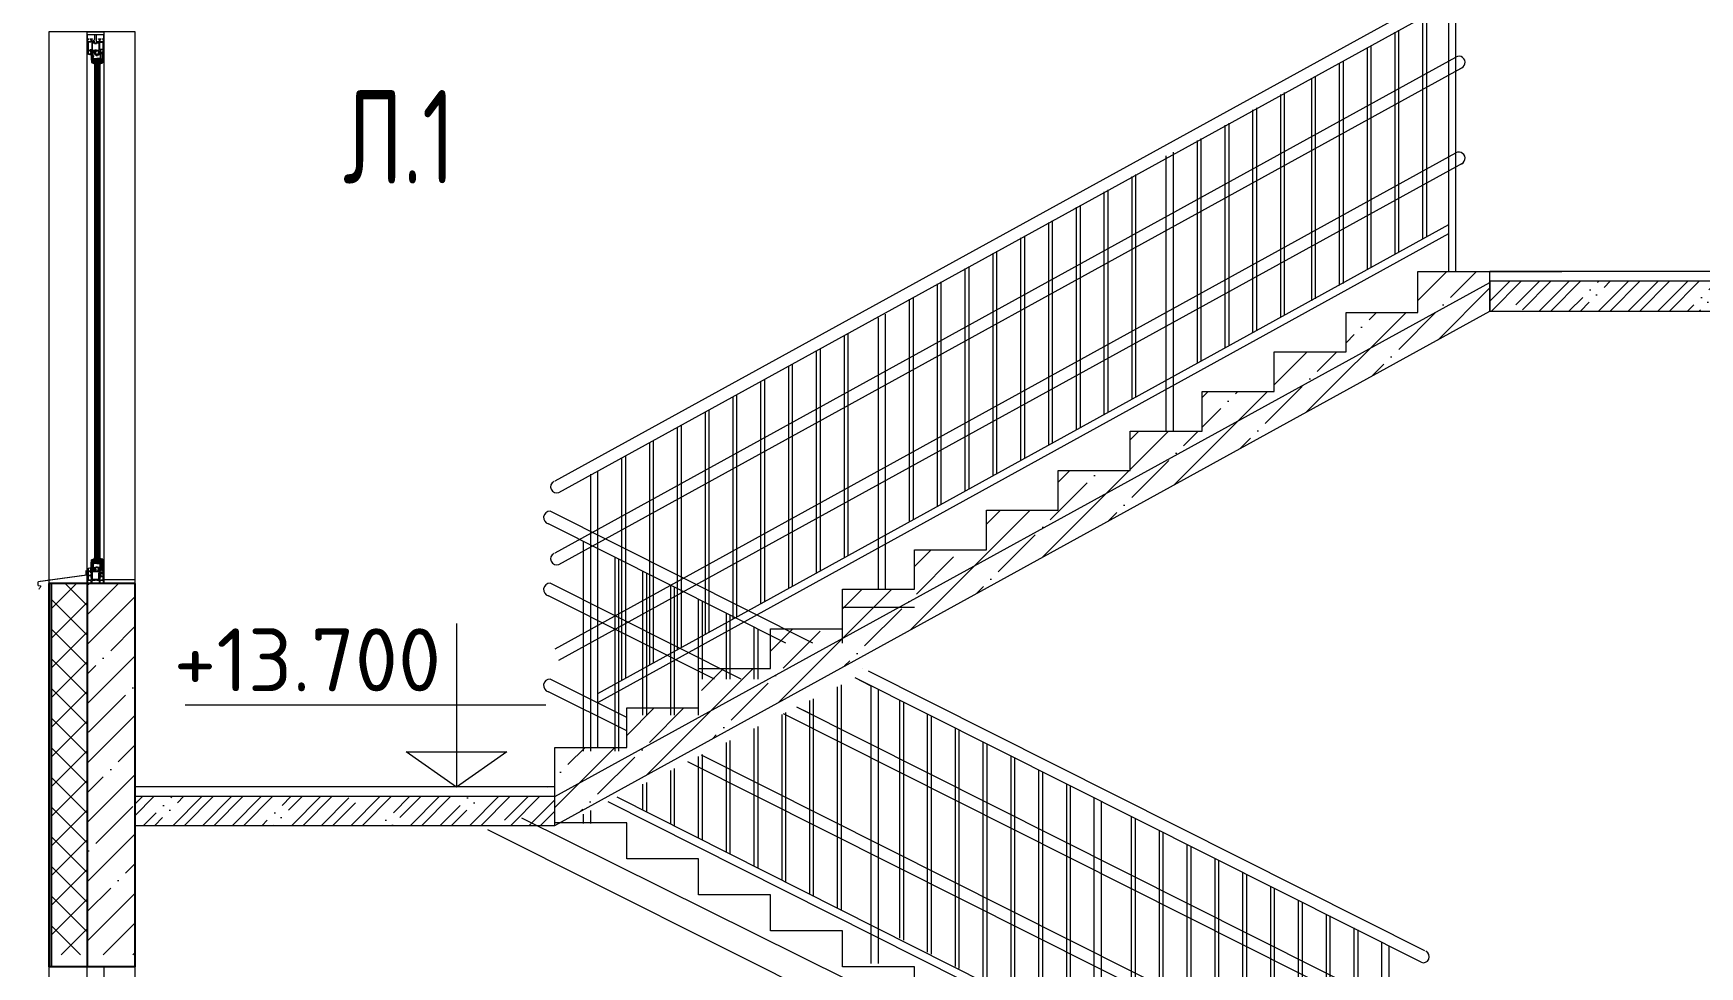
# Model space of a CAD drawing. Header units: millimetres. Extents: x -136099598 to 11807193, y 0 to 779331.
# Drawn here: x 676378 to 683327, y 301504 to 305398 of the extents above; entities that cross this region are included whole.
import ezdxf
from ezdxf import colors
from ezdxf.entities.mleader import LeaderData, LeaderLine
from ezdxf.math import Vec2, Vec3

# ---------------------------------------------------------------- set-up
doc = ezdxf.new("R2010")
doc.units = ezdxf.units.MM
doc.header["$MEASUREMENT"] = 0
doc.layers.get('0').update_dxf_attribs({"color": 250, "lineweight": 9})
doc.layers.add('PDF _0', color=7, linetype='Continuous')
for name, color, linetype, lineweight in [('АР_Окна', 4, 'Continuous', 0), ('АР_Отметки', 250, 'Continuous', 15), ('АР_Стены фасадные', 7, 'Continuous', 30), ('АР_Тонкие', 250, 'Continuous', 5), ('АР_Штриховка', 253, 'Continuous', 13), ('СТЕНЫ кирпич ЛИДЕР', 250, 'Continuous', 15), ('Штриховка', 7, 'Continuous', 5)]:
    doc.layers.add(name, color=color, linetype=linetype, lineweight=lineweight)
doc.styles.add('ISOCPEUR', font='isocpeur.ttf', dxfattribs={"width": 0.7})
doc.styles.add('PDF ISOCPEUR', font='isocpeur.ttf')

# ---------------------------------------------------------------- blocks, each defined once
blk = doc.blocks.new('A$Cd8d14d9d')
at = {"ltscale": 150}
for p, q in [((0, 681.8), (0, 0)), ((-372.3, 340.9), (1132.1, 340.9)), ((-379.6, 0), (379.6, 0))]:
    blk.add_line(p, q, dxfattribs=at)
blk.add_lwpolyline([(0, 0), (210, 147), (-210, 147), (0, 0)], dxfattribs=at)
blk = doc.blocks.new('A$C1377d581')
at = {"ltscale": 150}
blk.add_line((5.9, -186.8, 0), (-3737.8, 1669.9, 0), dxfattribs=at)
at = {"color": 0, "ltscale": 100, "transparency": 33554687}
blk.add_line((-3880.1, 1622.7, 0.4), (-51.8, -297.2, 0), dxfattribs=at)
for points in [[(-3600, 1650), (-3600, 1800), (-3900, 1800)], [(-3300, 1500), (-3300, 1650), (-3600, 1650)], [(-3000, 1350), (-3000, 1500), (-3300, 1500)], [(-2700, 1200), (-2700, 1350), (-3000, 1350)], [(-2400, 1050), (-2400, 1200), (-2700, 1200)], [(-2100, 900), (-2100, 1050), (-2400, 1050)], [(-1800, 750), (-1800, 900), (-2100, 900)], [(-1500, 600), (-1500, 750), (-1800, 750)], [(-1200, 450), (-1200, 600), (-1500, 600)], [(-900, 300), (-900, 450), (-1200, 450)], [(-600, 150), (-600, 300), (-900, 300)], [(-300, 0), (-300, 150), (-600, 150)], [(0, -150), (0, 0), (-300, 0)]]:
    blk.add_lwpolyline(points, dxfattribs=at)
blk = doc.blocks.new('_DotSmall')
at = {"color": 0, "linetype": 'ByBlock', "const_width": 0.5}
blk.add_lwpolyline([(-0.0625, 0, 1), (0.0625, 0, 1)], format="xyb", close=True, dxfattribs=at)
blk = doc.blocks.new('A$C676230d4')
at = {"ltscale": 150}
for p, q in [((3728.6, 1985), (3728.6, 4366.4)), ((3758.6, 1985), (3758.6, 4368.9)), ((1.3, 1111.8), (3765.8, 3183.8)), ((17.1, 1063.7), (3784.9, 3137.7)), ((3520.9, 2067.4), (3520.9, 2992.4)), ((3620.9, 2122.5), (3620.9, 3047.4)), ((3636.9, 2131.4), (3636.9, 3056.3)), ((3388.9, 1994.6), (3388.9, 2919.7)), ((3404.9, 2003.4), (3404.9, 2928.6)), ((3504.9, 2058.6), (3504.9, 2983.6)), ((1.3, 811.8), (3758.6, 2880.3)), ((3272.9, 1927), (3272.9, 2854.9)), ((3288.9, 1935.9), (3288.9, 2863.7)), ((17.1, 763.7), (3782.4, 2835)), ((3156.9, 1863.1), (3156.9, 2791)), ((3172.9, 1871.9), (3172.9, 2799.8)), ((3028, 1795.6), (3028, 2723.4)), ((3044, 1804.4), (3044, 2732.2)), ((2912, 1731.6), (2912, 2659.6)), ((2928, 1740.4), (2928, 2668.4)), ((2796, 1667.7), (2796, 2595.5)), ((2812, 1676.5), (2812, 2604.3)), ((2680, 1603.7), (2680, 2531.6)), ((2696, 1612.5), (2696, 2540.5)), ((1.3, 411.8), (3758.6, 2480.3)), ((17.1, 363.7), (3788.7, 2439.3)), ((2550, 1320), (2550, 2468.8)), ((2580, 1320), (2580, 2483.7)), ((2408, 1453.7), (2408, 2381.7)), ((2424, 1462.5), (2424, 2390.5)), ((2292, 1389.8), (2292, 2317.6)), ((2308, 1398.6), (2308, 2326.4)), ((2176, 1325.8), (2176, 2253.7)), ((2192, 1334.6), (2192, 2262.6)), ((180, 225.2), (3728.6, 2181.9)), ((2060, 1261.8), (2060, 2189.7)), ((2076, 1270.7), (2076, 2198.5)), ((180, 187.8), (3728.6, 2144.5)), ((1944, 1197.9), (1944, 2125.8)), ((1960, 1206.7), (1960, 2134.6)), ((1828, 1133.9), (1828, 2061.8)), ((1844, 1142.7), (1844, 2070.6)), ((1712, 1070), (1712, 1997.9)), ((1728, 1078.8), (1728, 2006.7)), ((1496, 950.9), (1496, 1878.8)), ((1596, 1006), (1596, 1933.8)), ((1612, 1014.8), (1612, 1942.6)), ((1380, 660), (1380, 1807.6)), ((1480, 942), (1480, 1870)), ((1350, 660), (1350, 1792.8)), ((1208, 792.1), (1208, 1719.9)), ((1224, 800.9), (1224, 1728.7)), ((992, 673), (992, 1600.8)), ((1092, 728.1), (1092, 1656)), ((1108, 736.9), (1108, 1664.8)), ((876, 609), (876, 1536.9)), ((976, 664.1), (976, 1592)), ((744, 536.2), (744, 1464)), ((760, 545), (760, 1472.9)), ((860, 600.2), (860, 1528.1)), ((628, 472.3), (628, 1400.2)), ((644, 481.1), (644, 1409)), ((512, 408.3), (512, 1336.1)), ((528, 417.1), (528, 1344.9)), ((396, 344.3), (396, 1272.3)), ((412, 353.2), (412, 1281.1)), ((280, 280.4), (280, 1208.4)), ((296, 288.5), (296, 1217.2)), ((150, 0), (150, 1139.8)), ((180, 0), (180, 1154.7))]:
    blk.add_line(p, q, dxfattribs=at)
blk.add_circle((3743.6, 4366.9), 16.8, dxfattribs=at)
for centre, radius, start, end in [((3771.1, 3158.3), 24.8, 303.77925, 119.14628), ((3771.1, 2858), 25.6, 280.72038, 119.32095), ((3771.1, 2458), 25.6, 280.72038, 119.32095), ((7.7, 1087), 25.1, 115.47647, 291.99554), ((7.7, 787), 25.1, 115.47647, 291.99554)]:
    blk.add_arc(centre, radius, start, end, dxfattribs=at)
blk = doc.blocks.new('A$C25a0081d')
at = {"ltscale": 100, "transparency": 33554687}
h = blk.add_hatch(dxfattribs=at)
h.set_pattern_fill('ANSI35', color=0, scale=700)
h.set_pattern_definition([(45, (-660083.01, -302418.98), (-123.743687, 123.743687), []), (45, (-659959.27, -302418.98), (-123.743687, 123.743687), [218.75, -43.75, 0, -43.75])])
h.paths.add_polyline_path([(1500, 825), (1500, 660), (1200, 660), (1200, 495), (900, 495), (900, 330), (600, 330), (600, 165), (300, 165), (300, 0), (0, 0), (0, -165), (0, -165), (0, -205), (3900, 1940), (3900, 1985), (3600, 1985), (3600, 1815), (3300, 1815), (3300, 1650), (3000, 1650), (3000, 1485), (2700, 1485), (2700, 1320), (2400, 1320), (2400, 1155), (2100, 1155), (2100, 990), (1800, 990), (1800, 825)])
h.paths.add_polyline_path([(0, -205), (0, -325), (3900, 1820), (3900, 1940)])
h = blk.add_hatch(dxfattribs=at)
h.set_pattern_fill('ANSI35', color=0, scale=700)
h.set_pattern_definition([(45, (-672900.34, -285888.55), (-123.743687, 123.743687), []), (45, (-672776.6, -285888.55), (-123.743687, 123.743687), [218.75, -43.75, 0, -43.75])])
h.paths.add_polyline_path([(5340, 1944.7), (5340, 1820.2), (3900, 1820.2), (3900, 1945)])
h = blk.add_hatch(dxfattribs=at)
h.set_pattern_fill('ANSI35', color=0, scale=700)
h.set_pattern_definition([(45, (-678850.34, -288038.55), (-123.743687, 123.743687), []), (45, (-678726.6, -288038.55), (-123.743687, 123.743687), [218.75, -43.75, 0, -43.75])])
h.paths.add_polyline_path([(0, -205.3), (0, -325), (-1749.9, -325), (-1750, -205.3)])
at = {"ltscale": 150}
for p, q in [((5350, 1985, -1), (3900, 1985, -1)), ((0, -325, -1.3), (3900, 1820, -1.3)), ((0, -205, -1.6), (-1750, -205, -1.3))]:
    blk.add_line(p, q, dxfattribs=at)
at = {"color": 0, "ltscale": 100, "transparency": 33554687}
blk.add_line((0, -205, -1.6), (3900, 1940, -1.6), dxfattribs=at)
for points in [[(3600, 1815), (3600, 1985), (3900, 1985)], [(3900, 1820.2), (3900, 1985), (4200, 1985)], [(3300, 1650), (3300, 1815), (3600, 1815)], [(3000, 1485), (3000, 1650), (3300, 1650)], [(2700, 1320), (2700, 1485), (3000, 1485)], [(2400, 1155), (2400, 1320), (2700, 1320)], [(2100, 990), (2100, 1155), (2400, 1155)], [(1800, 825), (1800, 990), (2100, 990)], [(1500, 660), (1500, 825), (1800, 825)], [(1200, 495), (1200, 660), (1500, 660)], [(900, 330), (900, 495), (1200, 495)], [(600, 165), (600, 330), (900, 330)], [(300, 0), (300, 165), (600, 165)], [(0, -165), (0, 0), (300, 0)]]:
    blk.add_lwpolyline(points, dxfattribs=at)
at = {"ltscale": 150}
for points, elevation in [([(3900, 1820.2), (5340, 1820.2), (5340, 1945), (3900, 1945)], -1), ([(-1750, -325), (0, -325), (0, -165), (-1750, -165)], -1.3)]:
    blk.add_lwpolyline(points, close=True, dxfattribs=dict(at, elevation=elevation))
blk = doc.blocks.new('A$Ca02bca81')
at = {"ltscale": 150}
for p, q in [((-2404.2, 2400), (-3498.8, 2950.2)), ((-2515.9, 2400), (-3506.1, 2897.7)), ((-3360, 1950), (-3360, 2824.2)), ((-3330, 1950), (-3330, 2809.2)), ((-3228.2, 1950), (-3228.2, 2758.4)), ((-3212.2, 1950), (-3212.2, 2750.3)), ((-2702.7, 2250), (-3498.8, 2650.2)), ((-3112.2, 2100), (-3112.2, 2699.6)), ((-3096.2, 2100), (-3096.2, 2691.5)), ((-2814.4, 2250), (-3506.1, 2597.7)), ((-2996.2, 2100), (-2996.2, 2640.8)), ((-2980.2, 2100), (-2980.2, 2632.7)), ((-2880.2, 2100), (-2880.2, 2582.1)), ((-2864.2, 2250, 0.4), (-2864.2, 2574)), ((-2764.2, 2250), (-2764.2, 2523.3)), ((-2748.2, 2250), (-2748.2, 2515.2)), ((-2648.2, 2250), (-2648.2, 2466.5)), ((-2632.2, 2250), (-2632.2, 2458.4)), ((-2196.3, 2295.5), (-2196.6, 2295.6)), ((-3180, 2089.9), (-3498.8, 2250.2)), ((-2880.2, 2272.1), (-2880.2, 2283.1)), ((-2864.2, 2272.1), (-2864.2, 2275)), ((-2764.2, 2272.1), (-2764.2, 2280.9)), ((-2284.2, 1285.4), (-2284.2, 2226.5)), ((132.9, 1068.7), (-2227.4, 2255)), ((-2160, 2221.1), (-2227.4, 2255)), ((148.7, 1116.8), (-2171.5, 2283)), ((-3180, 2033.8), (-3506.1, 2197.7)), ((-2416.2, 1351.9), (-2416.2, 2160.3)), ((-2400.2, 1343.8), (-2400.2, 2168.4)), ((-2300.2, 1293.5), (-2300.2, 2218.5)), ((-2160, 1064), (-2160, 2221.1)), ((-2130, 1064), (-2130, 2206)), ((-2040.8, 1169.1), (-2040.8, 2161.2)), ((-2532.2, 1410.3), (-2532.2, 2102.2)), ((132.9, 768.7), (-2526.2, 2105.2)), ((-2516.2, 1402.3), (-2516.2, 2110.2)), ((148.7, 816.8), (-2470.3, 2133.2)), ((-2416.2, 2106), (-2470.3, 2133.2)), ((-2024.8, 1161), (-2024.8, 2153.1)), ((-1924.8, 1110.3), (-1924.8, 2102.9)), ((-1908.8, 1102.2), (-1908.8, 2094.8)), ((-2648.2, 1468.8), (-2648.2, 2044)), ((-2648.2, 2000.7), (-2648.2, 2044)), ((-2632.2, 1460.7), (-2632.2, 2052)), ((-2632.2, 2000.7), (-2632.2, 2052)), ((-1808.8, 1051.6), (-1808.8, 2044.6)), ((-1792.8, 1043.4), (-1792.8, 2036.5)), ((-2764.2, 1529.4), (-2764.2, 1985.8)), ((-2748.2, 1521.3), (-2748.2, 1993.8)), ((-1692.8, 992.8), (-1692.8, 1986.3)), ((-1676.8, 984.7), (-1676.8, 1978.2)), ((-2980.2, 1638.9), (-2980.2, 1877.5)), ((-2980.2, 1836.2), (-2980.2, 1877.5)), ((132.9, 368.7), (-2924.6, 1905.4)), ((-2880.2, 1883.1), (-2924.6, 1905.4)), ((-2880.2, 1588.2), (-2880.2, 1927.6)), ((148.7, 416.8), (-2868.6, 1933.4)), ((-2864.2, 1580.1), (-2864.2, 1935.7)), ((-1576.8, 934), (-1576.8, 1928)), ((-1560.8, 925.9), (-1560.8, 1919.9)), ((-3112.2, 1705.8), (-3112.2, 1811.3)), ((-3096.2, 1697.7), (-3096.2, 1819.3)), ((-2996.2, 1647), (-2996.2, 1869.5)), ((-2996.2, 1836.2), (-2996.2, 1869.5)), ((-1460.8, 875.2), (-1460.8, 1869.7)), ((-1444.8, 867.1), (-1444.8, 1861.6)), ((-1344.8, 816.5), (-1344.8, 1811.4)), ((-30, 112.6), (-3257.6, 1738.3)), ((-30, 150), (-3220.4, 1757)), ((-1328.8, 808.4), (-1328.8, 1803.3)), ((-1230, 608), (-1230, 1755.6)), ((-1200, 608), (-1200, 1740.8)), ((-3360, 1647.1), (-3360, 1687)), ((-3330, 1647.1), (-3330, 1702.1)), ((-1074, 679.3), (-1074, 1675.3)), ((-1058, 671.2), (-1058, 1667.2)), ((-958, 620.5), (-958, 1616.1)), ((-942, 612.4), (-942, 1608.1)), ((-842, 561.8), (-842, 1558.4)), ((-826, 553.7), (-826, 1550.5)), ((-726, 503), (-726, 1500.7)), ((-710, 494.9), (-710, 1492.8)), ((-610, 444.2), (-610, 1443.1)), ((-594, 436.1), (-594, 1435.1)), ((-494, 385.5), (-494, 1385.4)), ((-478, 377.4), (-478, 1377.4)), ((-378, 326.7), (-378, 1327.7)), ((-362, 318.6), (-362, 1319.8)), ((-262, 267.9), (-262, 1270)), ((-246, 259.8), (-246, 1262.1)), ((-146, 209.2), (-146, 1212.4)), ((-130, 201.1), (-130, 1204.4)), ((-30, 0), (-30, 1149.7)), ((0, 0), (0, 1134.8))]:
    blk.add_line(p, q, dxfattribs=at)
for centre, radius, start, end in [((-3500.2, 2923.6), 26.6, 86.97359, 257.26359), ((-3500.2, 2623.6), 26.6, 86.97359, 257.26359), ((-3500.2, 2223.6), 26.6, 86.97359, 257.26359), ((142.3, 1092), 25.1, 248.00446, 64.52353), ((142.3, 792), 25.1, 248.00446, 64.52353), ((142.3, 392), 25.1, 248.00446, 64.52353)]:
    blk.add_arc(centre, radius, start, end, dxfattribs=at)

msp = doc.modelspace()

# ---------------------------------------------------------------- hatches: boundary and pattern name
at = {"ltscale": 100, "transparency": 33554687}
h = msp.add_hatch(dxfattribs=at)
h.set_pattern_fill('ANSI35', color=0, scale=700)
h.set_pattern_definition([(45, (5651.9, 16530.43), (-123.743687, 123.743687), []), (45, (5775.65, 16530.43), (-123.743687, 123.743687), [218.75, -43.75, 0, -43.75])])
h.paths.add_polyline_path([(683892.235, 304363.662), (683892.242, 304239.133), (682452.242, 304239.133), (682452.242, 304363.986)])
h = msp.add_hatch(dxfattribs=at)
h.set_pattern_fill('ANSI35', color=0, scale=700)
h.set_pattern_definition([(45, (-17007.07, 15860.8), (-123.743687, 123.743687), []), (45, (-16883.32, 15860.8), (-123.743687, 123.743687), [218.75, -43.75, 0, -43.75])])
h.paths.add_polyline_path([(676802.12, 303103.553), (676802.058, 301554.357), (676602.149, 301554.357), (676602.211, 303103.553)])
h = msp.add_hatch(dxfattribs=at)
h.set_pattern_fill('ANSI35', color=0, scale=700)
h.set_pattern_definition([(45, (-298.1, 14380.43), (-123.743687, 123.743687), []), (45, (-174.35, 14380.43), (-123.743687, 123.743687), [218.75, -43.75, 0, -43.75])])
h.paths.add_polyline_path([(678552.234, 302213.658), (678552.249, 302093.983), (676802.302, 302093.983), (676802.287, 302213.658)])
at = {"layer": 'Штриховка', "transparency": 33554636}
h = msp.add_hatch(dxfattribs=at)
h.set_pattern_fill('ANSI37', color=256, scale=700)
h.set_pattern_definition([(45, (-21380.31, 12900.375), (-61.871843, 61.871843), []), (135, (-21380.31, 12900.375), (-61.871843, -61.871843), [])])
h.paths.add_polyline_path([(676601.966, 303103.553), (676602.058, 301554.358), (676452.058, 301554.357), (676452.058, 303103.553)])

# ---------------------------------------------------------------- linework, layer by layer
for p, q in [((676602.242, 305392.19), (676602.242, 305374.085)), ((676602.242, 305375.218), (676602.242, 305313.101)), ((676602.242, 305375.218), (676609.615, 305375.218)), ((676602.242, 305368.036), (676602.242, 305375.218)), ((676602.242, 305375.218), (676609.615, 305375.218)), ((676602.242, 305374.085), (676602.242, 305366.877)), ((676602.242, 305368.036), (676602.242, 305368.036)), ((676602.242, 305368.036), (676602.242, 305368.036)), ((676602.242, 305366.877), (676602.242, 305368.036)), ((676602.242, 305368.036), (676602.242, 305368.036)), ((676604.2, 305373.2), (676609.615, 305373.2)), ((676604.2, 305373.2), (676604.2, 305363.822)), ((676609.615, 305373.2), (676604.2, 305373.2)), ((676604.2, 305373.2), (676604.2, 305363.822)), ((676609.615, 305375.218), (676609.615, 305373.2)), ((676609.615, 305375.218), (676609.615, 305373.2)), ((676615.228, 305375.218), (676624.716, 305375.218)), ((676615.228, 305375.218), (676615.228, 305373.2)), ((676615.228, 305373.2), (676615.228, 305375.218)), ((676615.228, 305375.218), (676624.716, 305375.218)), ((676615.228, 305373.2), (676619.021, 305373.2)), ((676619.021, 305373.2), (676615.228, 305373.2)), ((676619.021, 305373.2), (676619.021, 305363.822)), ((676619.021, 305363.822), (676619.021, 305373.2)), ((676620.804, 305373.2), (676624.716, 305373.2)), ((676620.804, 305373.2), (676620.804, 305363.822)), ((676624.716, 305373.2), (676620.804, 305373.2)), ((676620.804, 305373.2), (676620.804, 305363.822)), ((676621.625, 305363.822), (676633.817, 305373.088)), ((676624.716, 305375.218), (676624.716, 305373.2)), ((676624.716, 305375.218), (676624.716, 305373.2)), ((676633.817, 305373.088), (676633.817, 305392.19)), ((676633.817, 305392.19), (676633.817, 305392.19)), ((676649.196, 305375.218), (676658.541, 305375.218)), ((676649.196, 305375.218), (676649.196, 305373.2)), ((676649.196, 305373.2), (676653.158, 305373.2)), ((676653.158, 305373.2), (676653.158, 305363.822)), ((676655.06, 305373.2), (676658.541, 305373.2)), ((676655.06, 305373.2), (676655.06, 305363.822)), ((676658.541, 305375.218), (676658.541, 305373.2)), ((676671.912, 305378.246), (676671.912, 305392.19)), ((676671.912, 305384.119), (676671.912, 305322.466)), ((676602.242, 305313.101), (676618.509, 305309.175)), ((676604.2, 305363.822), (676619.021, 305363.822)), ((676604.2, 305363.822), (676619.021, 305363.822)), ((676605.746, 305361.209), (676605.746, 305344.259)), ((676618.953, 305361.209), (676605.746, 305361.209)), ((676605.746, 305349.961), (676605.746, 305326.589)), ((676613.407, 305326.589), (676605.746, 305326.589)), ((676605.746, 305325.17), (676605.746, 305314.381)), ((676613.129, 305325.17), (676605.746, 305325.17)), ((676605.746, 305314.381), (676614.114, 305312)), ((676613.129, 305325.17), (676616.875, 305319.859)), ((676614.22, 305325.315), (676618.729, 305319.677)), ((676615.617, 305311.573), (676618.51, 305310.688)), ((676616.875, 305319.859), (676616.875, 305315.134)), ((676618.509, 305309.175), (676618.509, 305289.139)), ((676618.729, 305319.677), (676618.729, 305313.975)), ((676619.742, 305327.522), (676622.809, 305325.252)), ((676620.251, 305318.285), (676620.251, 305297.008)), ((676620.611, 305324.867), (676620.611, 305319.102)), ((676620.804, 305363.822), (676633.817, 305363.822)), ((676620.804, 305363.822), (676621.625, 305363.822)), ((676620.972, 305361.201), (676633.817, 305361.201)), ((676620.972, 305358.328), (676620.972, 305328.168)), ((676620.972, 305328.168), (676622.762, 305328.168)), ((676621.486, 305328.096), (676633.616, 305328.096)), ((676622.762, 305359.086), (676622.762, 305328.168)), ((676622.762, 305359.086), (676651.336, 305359.086)), ((676622.809, 305325.252), (676633.616, 305325.252)), ((676627.374, 305320.483), (676627.374, 305325.252)), ((676635.905, 305320.483), (676627.374, 305320.483)), ((676632.698, 305359.086), (676632.698, 305356.421)), ((676632.698, 305356.421), (676641.399, 305356.421)), ((676633.616, 305328.914), (676633.616, 305325.252)), ((676633.616, 305328.914), (676640.481, 305328.914)), ((676635.634, 305311.52), (676635.634, 305316.703)), ((676635.634, 305316.703), (676637.662, 305316.703)), ((676635.905, 305318.683), (676635.905, 305320.483)), ((676637.662, 305318.683), (676635.905, 305318.683)), ((676648.89, 305310.717), (676636.438, 305310.717)), ((676637.662, 305316.703), (676637.662, 305318.683)), ((676640.28, 305363.822), (676653.158, 305363.822)), ((676640.28, 305361.201), (676653.125, 305361.201)), ((676640.481, 305328.914), (676640.481, 305325.252)), ((676640.481, 305328.096), (676651.997, 305328.096)), ((676640.481, 305325.252), (676654.008, 305325.252)), ((676641.399, 305359.086), (676641.399, 305356.421)), ((676660.579, 305320.246), (676647.75, 305320.246)), ((676647.75, 305320.246), (676647.75, 305317.608)), ((676647.75, 305317.608), (676649.693, 305317.608)), ((676649.693, 305317.608), (676649.693, 305311.52)), ((676651.336, 305359.086), (676651.336, 305328.168)), ((676651.336, 305328.168), (676653.125, 305328.168)), ((676652.149, 305332.09), (676667.961, 305332.09)), ((676653.125, 305361.201), (676653.125, 305328.168)), ((676654.008, 305325.252), (676654.008, 305322.466)), ((676654.008, 305322.466), (676658.715, 305322.466)), ((676654.693, 305361.201), (676667.961, 305361.201)), ((676655.06, 305363.822), (676669.957, 305363.822)), ((676658.715, 305322.466), (676657.972, 305330.391)), ((676657.972, 305330.391), (676667.976, 305330.391)), ((676659.274, 305316.396), (676659.274, 305319.071)), ((676659.274, 305319.071), (676660.579, 305319.071)), ((676664.954, 305316.396), (676659.274, 305316.396)), ((676660.579, 305319.071), (676660.579, 305320.246)), ((676667.086, 305320.246), (676663.647, 305320.246)), ((676663.647, 305320.246), (676663.647, 305318.941)), ((676663.647, 305318.941), (676664.954, 305318.941)), ((676664.954, 305318.941), (676664.954, 305316.396)), ((676667.976, 305330.391), (676666.989, 305322.466)), ((676666.989, 305322.466), (676671.912, 305322.466)), ((676667.086, 305275.431), (676667.086, 305320.246)), ((676667.961, 305361.201), (676667.961, 305335.713)), ((676667.961, 305345.528), (676667.961, 305332.21)), ((676618.509, 305289.139), (676618.509, 305288.391)), ((676618.91, 305287.696), (676619.343, 305287.446)), ((676619.745, 305286.75), (676619.745, 305277.427)), ((676620.228, 305276.69), (676629.598, 305272.613)), ((676621.487, 305287.041), (676621.487, 305278.569)), ((676621.97, 305277.832), (676629.416, 305274.593)), ((676626.057, 305281.939), (676626.057, 305287.041)), ((676627.244, 305280.419), (676626.292, 305281.371)), ((676627.415, 305290.646), (676657.149, 305292.996)), ((676627.415, 305287.707), (676627.415, 305290.646)), ((676627.799, 305287.041), (676627.415, 305287.707)), ((676627.799, 305282.328), (676627.799, 305287.041)), ((676628.201, 305281.927), (676627.799, 305282.328)), ((676628.613, 305280.184), (676627.812, 305280.184)), ((676629.952, 305281.927), (676628.201, 305281.927)), ((676629.416, 305274.593), (676629.416, 305279.381)), ((676629.598, 305272.613), (676631.158, 305272.613)), ((676631.158, 305280.661), (676629.952, 305281.927)), ((676631.158, 305272.613), (676631.158, 305280.661)), ((676631.158, 305272.613), (676632.693, 305269.294)), ((676641.501, 305272.576, 0.34), (676636.13, 305272.576, 0.34)), ((676651.209, 305272.576, 0.34), (676644.758, 305272.576)), ((676655.655, 305270.724), (676654.562, 305270.309, 0.34)), ((676657.149, 305279.658), (676655.555, 305279.658)), ((676655.555, 305279.658), (676655.555, 305277.2)), ((676655.555, 305277.2), (676656.752, 305277.2)), ((676656.752, 305274.077), (676655.655, 305274.077)), ((676655.655, 305274.077), (676655.655, 305270.724)), ((676655.655, 305270.724), (676656.318, 305270.724)), ((676656.318, 305270.724), (676666.572, 305274.682)), ((676656.752, 305274.054), (676656.752, 305274.077)), ((676657.149, 305292.996), (676657.149, 305279.658)), ((676659.8, 305275.163), (676658.123, 305273.486)), ((676659.752, 305276.344), (676658.157, 305277.695)), ((676659.585, 305292.996), (676659.585, 305279.141)), ((676660.878, 305277.674), (676659.869, 305278.528)), ((676661.511, 305274.596), (676665.343, 305276.075))]:
    msp.add_line(p, q)
at = {"ltscale": 150}
for p, q in [((683902.242, 304403.986, 0.296), (682452.242, 304403.986, 0.296)), ((678552.242, 302213.983, -0.326), (676802.242, 302213.983, 0.014)), ((678604.091, 302106.816, 1.287), (678604.091, 302103.982, 1.318))]:
    msp.add_line(p, q, dxfattribs=at)
for points in [[(676671.919, 305404.371), (676671.919, 305392.19), (676602.242, 305392.19), (676602.242, 305404.371)], [(676658.541, 305375.218), (676658.541, 305373.2), (676655.06, 305373.2), (676655.06, 305363.822), (676669.957, 305363.822), (676669.957, 305373.2), (676664.514, 305373.2), (676664.514, 305375.218), (676671.912, 305375.218), (676671.912, 305384.119), (676671.912, 305392.19), (676640.28, 305392.19), (676640.28, 305363.822), (676653.158, 305363.822), (676653.158, 305373.2), (676649.196, 305373.2), (676649.196, 305375.218), (676658.541, 305375.218)], [(676654.603, 305283.529), (676631.656, 305283.529), (676631.656, 305287.796), (676654.603, 305287.796)]]:
    msp.add_lwpolyline(points, close=True)
for points in [[(676620.251, 305318.285), (676626.274, 305318.285), (676626.274, 305297.008), (676620.251, 305297.008)], [(676620.611, 305324.867), (676625.805, 305324.867), (676625.805, 305319.102), (676620.611, 305319.102)], [(676667.086, 305320.246), (676669.03, 305320.246), (676669.03, 305321.237), (676671.912, 305321.237), (676671.912, 305322.466)], [(676626.057, 305287.041), (676621.487, 305287.041)], [(676647.471, 305292.231), (676645.287, 305292.058), (676645.287, 305289.833), (676639.741, 305289.833), (676639.763, 305291.622), (676637.655, 305291.455), (676637.643, 305289.64), (676632.094, 305289.64), (676631.986, 305291.007), (676627.749, 305290.673), (676627.749, 305287.951), (676631.356, 305287.951), (676631.656, 305287.796)], [(676654.603, 305287.796), (676657.149, 305289.514), (676657.149, 305290.439), (676656.462, 305290.439), (676656.462, 305291.526), (676654.472, 305291.502), (676654.371, 305292.776), (676652.902, 305292.66), (676652.902, 305289.814), (676647.462, 305289.814), (676647.471, 305292.231)]]:
    msp.add_lwpolyline(points)
for points in [[(676657.012, 305318.249), (676656.676, 305294.706), (676627.959, 305292.437), (676628.101, 305294.664), (676627.383, 305295.805), (676627.383, 305301.598), (676629.71, 305301.598), (676629.71, 305302.871), (676627.383, 305302.871), (676627.383, 305318.285), (676632.565, 305318.285), (676632.565, 305312.198, 0.41421356), (676633.369, 305311.395), (676633.663, 305311.395), (676633.663, 305308.906, 0.41421356), (676634.467, 305308.103), (676640.251, 305308.103), (676640.251, 305306.128), (676642.008, 305306.128), (676642.008, 305307.971), (676643.632, 305307.971), (676643.632, 305306.172), (676645.037, 305306.172), (676645.037, 305307.927), (676649.385, 305307.927), (676651.529, 305307.927, 0.41421356), (676652.332, 305308.731), (676652.332, 305317.857)], [(676624.747, 305289.745), (676624.696, 305289.819, -0.22062377), (676624.585, 305290.485), (676625.139, 305292.498, 0.20074549), (676625.061, 305293.113), (676624.741, 305293.667), (676623.314, 305290.678, 0.13715433), (676623.239, 305290.252), (676623.348, 305289.164), (676623.326, 305289.162, -0.2948812), (676622.55, 305289.559), (676622.377, 305289.859, -0.24631991), (676622.347, 305290.604), (676623.757, 305293.58), (676621.191, 305293.58), (676621.191, 305294.585), (676624.362, 305294.585, -0.15446254), (676624.824, 305294.439), (676625.621, 305293.878, -0.29504625), (676625.947, 305293.07), (676625.404, 305290.243), (676625.831, 305289.513), (676625.811, 305289.502, -0.39208687)]]:
    msp.add_lwpolyline(points, format="xyb", close=True)
msp.add_lwpolyline([(676659.585, 305292.996), (676658.518, 305294.981), (676658.518, 305314.146), (676665.343, 305314.146, -0.41421356), (676665.343, 305313.343), (676665.343, 305276.075)], format="xyb")
for points, elevation in [([(682452.242, 304239.133), (683892.242, 304239.133), (683892.242, 304363.986), (682452.242, 304363.986)], 0.296), ([(676802.242, 302093.983), (678552.242, 302093.983), (678552.242, 302253.983), (676802.242, 302253.983)], 0.014)]:
    msp.add_lwpolyline(points, close=True, dxfattribs=dict(at, elevation=elevation))
at = {"color": 0, "ltscale": 100, "transparency": 33554687, "elevation": 1.318}
msp.add_lwpolyline([(679752.242, 302853.982), (679752.242, 303003.982), (680052.242, 303003.982)], dxfattribs=at)
for centre, radius, start, end in [((676617.488, 305325.948), 4.131, 32.5035915, 171.0739498), ((676617.273, 305312.001), 3.159, 97.2422772, 180.0057305), ((676617.254, 305325.736), 3.063, 35.6724147, 187.8931615), ((676617.609, 305312.209), 2.091, 57.621815, 197.7087898), ((676637.073, 305326.617), 4.868, 196.2855474, 343.7144526), ((676636.438, 305311.52), 0.803, 180, 270), ((676648.89, 305311.52), 0.803, 270, 0), ((676619.312, 305288.391), 0.803, 180, 240.0000013), ((676618.942, 305286.75), 0.803, 0, 60.0000013), ((676620.548, 305277.427), 0.803, 180, 246.484252), ((676622.291, 305278.569), 0.803, 180, 246.484252), ((676626.86, 305281.939), 0.803, 180, 225.0000145), ((676627.812, 305280.987), 0.803, 225.0000145, 270), ((676628.613, 305279.381), 0.803, 0, 90), ((676657.555, 305274.054), 0.803, 180, 314.9999855), ((676657.556, 305277.161), 0.803, 41.6297072, 176.6296725), ((676660.388, 305279.141), 0.803, 180, 229.7384112), ((676659.232, 305275.731), 0.803, 314.9999855, 49.7384112), ((676659.232, 305275.731), 2.546, 333.5183931, 49.7384112), ((676666.283, 305275.431), 0.803, 291.1065, 0)]:
    msp.add_arc(centre, radius, start, end)
at = {"layer": 'АР_Окна', "ltscale": 150, "elevation": 0.094}
for points in [[(676442.242, 303103.553), (676802.242, 303103.553), (676802.242, 305404.358), (676442.242, 305404.358)], [(676442.242, 299203.552), (676802.242, 299203.552), (676802.242, 301504.357), (676442.242, 301504.357)]]:
    msp.add_lwpolyline(points, close=True, dxfattribs=at)
at = {"layer": 'АР_Окна', "ltscale": 150}
for points in [[(676602.242, 305404.371), (676671.904, 305404.333), (676671.904, 303103.553), (676602.242, 303103.553)], [(676602.242, 301504.377), (676671.904, 301504.338), (676671.904, 299203.552), (676602.242, 299203.552)]]:
    msp.add_lwpolyline(points, close=True, dxfattribs=at)
at = {"layer": 'АР_Стены фасадные', "lineweight": 15}
for p, q in [((676602.101, 303166.191, 0.34), (676602.101, 303104.068, 0.34)), ((676614.23, 303166.976, 0.34), (676605.892, 303164.975, 0.34)), ((676605.892, 303164.975, 0.34), (676605.892, 303154.041, 0.34)), ((676612.972, 303154.041, 0.34), (676605.892, 303154.041, 0.34)), ((676605.892, 303152.48, 0.34), (676605.892, 303136.568, 0.34)), ((676613.473, 303152.48, 0.34), (676605.892, 303152.48, 0.34)), ((676605.894, 303153.858, 0.34), (676605.894, 303164.605, 0.34)), ((676617.15, 303159.521, 0.34), (676612.972, 303154.041, 0.34)), ((676614.913, 303152.254, 0.34), (676613.968, 303150.879, 0.34)), ((676618.673, 303159.521, 0.34), (676614.495, 303154.041, 0.34)), ((676617.099, 303150.505, 0.34), (676616.139, 303149.109, 0.34)), ((676617.15, 303159.521, 0.34), (676617.15, 303163.891, 0.34)), ((676618.673, 303165.02, 0.34), (676617.453, 303164.751, 0.34)), ((676619.506, 303149.583, 0.34), (676617.679, 303136.568, 0.34)), ((676622.944, 303153.857, 0.34), (676618.457, 303150.399, 0.34)), ((676618.607, 303189.75, 0.34), (676618.607, 303190.494, 0.34)), ((676618.607, 303169.791, 0.34), (676618.607, 303189.75, 0.34)), ((676618.673, 303159.521, 0.34), (676618.673, 303165.02, 0.34)), ((676621.52, 303151.134, 0.34), (676618.952, 303135.821, 0.34)), ((676619.007, 303191.187, 0.34), (676619.439, 303191.436, 0.34)), ((676619.839, 303192.129, 0.34), (676619.839, 303201.417, 0.34)), ((676620.319, 303202.15, 0.34), (676629.653, 303206.212, 0.34)), ((676620.343, 303160.716, 0.34), (676620.343, 303181.911, 0.34)), ((676620.701, 303154.16, 0.34), (676620.701, 303159.903, 0.34)), ((676621.005, 303148.287, 0.34), (676621.005, 303118.277, 0.34)), ((676623.01, 303148.287, 0.34), (676621.005, 303148.287, 0.34)), ((676652.171, 303151.134, 0.34), (676621.52, 303151.134, 0.34)), ((676621.574, 303191.839, 0.34), (676621.574, 303200.279, 0.34)), ((676622.055, 303201.012, 0.34), (676629.472, 303204.24, 0.34)), ((676636.095, 303153.857, 0.34), (676622.944, 303153.857, 0.34)), ((676623.01, 303148.287, 0.34), (676623.01, 303120.13, 0.34)), ((676626.126, 303196.922, 0.34), (676626.126, 303191.839, 0.34)), ((676627.308, 303198.435, 0.34), (676626.36, 303197.487, 0.34)), ((676635.936, 303158.527, 0.34), (676627.439, 303158.527, 0.34)), ((676627.439, 303158.527, 0.34), (676627.439, 303153.776, 0.34)), ((676627.862, 303191.839, 0.34), (676627.479, 303191.176, 0.34)), ((676627.479, 303191.176, 0.34), (676627.479, 303188.248, 0.34)), ((676627.479, 303188.248, 0.34), (676657.098, 303185.908, 0.34)), ((676628.262, 303196.934, 0.34), (676627.862, 303196.534, 0.34)), ((676627.862, 303196.534, 0.34), (676627.862, 303191.839, 0.34)), ((676628.672, 303198.67, 0.34), (676627.874, 303198.67, 0.34)), ((676630.006, 303196.934, 0.34), (676628.262, 303196.934, 0.34)), ((676629.472, 303204.24, 0.34), (676629.472, 303199.47, 0.34)), ((676629.653, 303206.212, 0.34), (676631.208, 303206.212, 0.34)), ((676631.208, 303198.194, 0.34), (676630.006, 303196.934, 0.34)), ((676631.208, 303206.212, 0.34), (676632.736, 303209.518, 0.34)), ((676631.208, 303206.212, 0.34), (676631.208, 303198.194, 0.34)), ((676635.667, 303167.455, 0.34), (676635.667, 303162.292, 0.34)), ((676635.667, 303162.292, 0.34), (676637.686, 303162.292, 0.34)), ((676637.686, 303160.32, 0.34), (676635.936, 303160.32, 0.34)), ((676635.936, 303160.32, 0.34), (676635.936, 303158.527, 0.34)), ((676636.095, 303153.857, 0.34), (676636.095, 303151.134, 0.34)), ((676641.501, 303206.249, 0.34), (676636.13, 303206.249, 0.34)), ((676648.871, 303168.255, 0.34), (676636.467, 303168.255, 0.34)), ((676637.686, 303162.292, 0.34), (676637.686, 303160.32, 0.34)), ((676654.546, 303153.857, 0.34), (676638.189, 303153.857, 0.34)), ((676638.189, 303153.857, 0.34), (676638.189, 303151.134, 0.34)), ((676651.209, 303206.249, 0.34), (676644.854, 303206.249, 0.34)), ((676647.735, 303158.763, 0.34), (676647.735, 303161.39, 0.34)), ((676647.735, 303161.39, 0.34), (676649.671, 303161.39, 0.34)), ((676660.515, 303158.763, 0.34), (676647.735, 303158.763, 0.34)), ((676649.671, 303161.39, 0.34), (676649.671, 303167.455, 0.34)), ((676651.196, 303120.13, 0.34), (676651.196, 303148.062, 0.34)), ((676653.015, 303148.062, 0.34), (676651.196, 303148.062, 0.34)), ((676652.171, 303151.134, 0.34), (676657.408, 303136.73, 0.34)), ((676655.61, 303208.094, 0.34), (676652.979, 303209.092, 0.34)), ((676653.015, 303118.277, 0.34), (676653.015, 303148.062, 0.34)), ((676659.189, 303156.753, 0.34), (676654.546, 303156.753, 0.34)), ((676654.546, 303153.857, 0.34), (676654.546, 303156.753, 0.34)), ((676655.511, 303199.194, 0.34), (676655.511, 303201.643, 0.34)), ((676655.511, 303201.643, 0.34), (676656.702, 303201.643, 0.34)), ((676657.098, 303199.194, 0.34), (676655.511, 303199.194, 0.34)), ((676655.61, 303204.753, 0.34), (676655.61, 303208.094, 0.34)), ((676655.61, 303208.094, 0.34), (676656.27, 303208.094, 0.34)), ((676656.702, 303204.753, 0.34), (676655.61, 303204.753, 0.34)), ((676656.27, 303208.094, 0.34), (676666.485, 303204.151, 0.34)), ((676668.486, 303143.672, 0.34), (676656.658, 303143.672, 0.34)), ((676656.658, 303143.672, 0.34), (676658.688, 303136.73, 0.34)), ((676656.702, 303204.777, 0.34), (676656.702, 303204.753, 0.34)), ((676657.098, 303185.908, 0.34), (676657.098, 303199.194, 0.34)), ((676659.189, 303156.753, 0.34), (676658.036, 303148.961, 0.34)), ((676668.209, 303148.961, 0.34), (676658.036, 303148.961, 0.34)), ((676659.739, 303203.671, 0.34), (676658.068, 303205.342, 0.34)), ((676659.691, 303202.495, 0.34), (676658.102, 303201.15, 0.34)), ((676664.873, 303162.598, 0.34), (676659.214, 303162.598, 0.34)), ((676659.214, 303162.598, 0.34), (676659.214, 303159.933, 0.34)), ((676659.214, 303159.933, 0.34), (676660.515, 303159.933, 0.34)), ((676659.524, 303185.908, 0.34), (676659.524, 303199.709, 0.34)), ((676660.812, 303201.17, 0.34), (676659.807, 303200.319, 0.34)), ((676660.515, 303159.933, 0.34), (676660.515, 303158.763, 0.34)), ((676661.443, 303204.236, 0.34), (676665.261, 303202.763, 0.34)), ((676663.571, 303158.763, 0.34), (676663.571, 303160.063, 0.34)), ((676663.571, 303160.063, 0.34), (676664.873, 303160.063, 0.34)), ((676666.997, 303158.763, 0.34), (676663.571, 303158.763, 0.34)), ((676664.873, 303160.063, 0.34), (676664.873, 303162.598, 0.34)), ((676666.997, 303203.405, 0.34), (676666.997, 303158.763, 0.34)), ((676671.904, 303156.753, 0.34), (676667.241, 303156.753, 0.34)), ((676667.241, 303156.753, 0.34), (676668.209, 303148.961, 0.34)), ((676668.486, 303132.524, 0.34), (676668.486, 303143.672, 0.34)), ((676671.904, 303156.753, 0.34), (676671.904, 303104.085, 0.34)), ((676619.139, 303115.229, 0.34), (676603.742, 303115.229, 0.34)), ((676603.742, 303115.229, 0.34), (676603.742, 303106.064, 0.34)), ((676617.679, 303136.568, 0.34), (676605.892, 303136.568, 0.34)), ((676605.892, 303134.816, 0.34), (676605.892, 303118.277, 0.34)), ((676617.679, 303134.816, 0.34), (676605.892, 303134.816, 0.34)), ((676605.892, 303118.277, 0.34), (676619.043, 303118.277, 0.34)), ((676610.555, 303136.568, 0.34), (676610.555, 303134.816, 0.34)), ((676610.621, 303118.277, 0.34), (676610.621, 303115.229, 0.34)), ((676614.495, 303136.568, 0.34), (676614.495, 303134.816, 0.34)), ((676614.537, 303118.277, 0.34), (676614.537, 303115.229, 0.34)), ((676617.679, 303134.816, 0.34), (676619.043, 303118.277, 0.34)), ((676618.952, 303135.821, 0.34), (676620.95, 303118.277, 0.34)), ((676619.139, 303115.229, 0.34), (676619.139, 303106.064, 0.34)), ((676620.95, 303118.277, 0.34), (676635.697, 303118.277, 0.34)), ((676635.697, 303115.229, 0.34), (676620.999, 303115.229, 0.34)), ((676620.999, 303115.229, 0.34), (676620.999, 303106.064, 0.34)), ((676651.196, 303120.13, 0.34), (676623.01, 303120.13, 0.34)), ((676642.411, 303118.277, 0.34), (676653.216, 303118.277, 0.34)), ((676652.992, 303115.229, 0.34), (676642.411, 303115.229, 0.34)), ((676652.992, 303115.229, 0.34), (676652.992, 303105.699, 0.34)), ((676653.216, 303118.277, 0.34), (676657.408, 303136.73, 0.34)), ((676654.977, 303118.277, 0.34), (676657.579, 303131.213, 0.34)), ((676654.977, 303118.277, 0.34), (676668.486, 303118.277, 0.34)), ((676669.876, 303115.229, 0.34), (676655.01, 303115.229, 0.34)), ((676655.01, 303115.229, 0.34), (676655.01, 303105.699, 0.34)), ((676668.486, 303131.213, 0.34), (676657.579, 303131.213, 0.34)), ((676657.843, 303132.524, 0.34), (676658.688, 303136.73, 0.34)), ((676668.486, 303132.524, 0.34), (676657.843, 303132.524, 0.34)), ((676668.486, 303118.277, 0.34), (676668.486, 303131.213, 0.34))]:
    msp.add_line(p, q, dxfattribs=at)
at = {"layer": 'АР_Стены фасадные', "lineweight": 15, "elevation": 0.34}
for points in [[(676632.777, 305283.529), (676632.777, 303195.337)], [(676636.13, 305283.529), (676636.13, 303195.337)], [(676641.501, 305283.592), (676641.501, 303195.4)], [(676644.854, 305283.592), (676644.854, 303195.4)], [(676651.209, 305283.529), (676651.209, 303195.337)], [(676654.562, 305283.529), (676654.562, 303195.337)], [(676620.343, 303160.716), (676626.342, 303160.716), (676626.342, 303181.911), (676620.343, 303181.911)], [(676620.701, 303154.16), (676625.875, 303154.16), (676625.875, 303159.903), (676620.701, 303159.903)], [(676626.126, 303191.839), (676621.574, 303191.839)], [(676647.457, 303186.67), (676645.282, 303186.842), (676645.282, 303189.058), (676639.757, 303189.058), (676639.779, 303187.276), (676637.68, 303187.442), (676637.668, 303189.251), (676632.14, 303189.251), (676632.033, 303187.888), (676627.812, 303188.222), (676627.812, 303190.933), (676631.405, 303190.933), (676631.704, 303191.087)], [(676638.189, 303151.134), (676638.189, 303153.857), (676654.546, 303153.857), (676654.546, 303156.753), (676659.189, 303156.753), (676658.036, 303148.961), (676668.209, 303148.961), (676667.241, 303156.753), (676671.904, 303156.753), (676671.904, 303104.085), (676666.188, 303104.085), (676666.188, 303105.699), (676669.876, 303105.699), (676669.876, 303115.229), (676655.01, 303115.229), (676655.01, 303105.699), (676658.688, 303105.699), (676658.688, 303104.085), (676649.51, 303104.085), (676649.51, 303105.699), (676652.992, 303105.699), (676652.992, 303115.229), (676642.411, 303115.229), (676642.411, 303118.277), (676653.216, 303118.277), (676657.408, 303136.73), (676652.171, 303151.134), (676638.189, 303151.134)], [(676654.562, 303191.087), (676657.098, 303189.377), (676657.098, 303188.455), (676656.413, 303188.455), (676656.413, 303187.372), (676654.431, 303187.396), (676654.331, 303186.126), (676652.867, 303186.242), (676652.867, 303189.077), (676647.448, 303189.077), (676647.457, 303186.67)], [(676666.997, 303158.763), (676668.933, 303158.763), (676668.933, 303157.776), (676671.94, 303157.776), (676671.94, 303156.551)]]:
    msp.add_lwpolyline(points, dxfattribs=at)
for points in [[(676618.603, 303169.822), (676618.603, 303168.172), (676615.643, 303167.518, 0.37968792), (676617.453, 303164.751), (676618.673, 303165.02), (676618.673, 303159.521), (676614.495, 303154.041, 0.45770813), (676618.457, 303150.399), (676622.944, 303153.857), (676636.095, 303153.857), (676636.095, 303151.134), (676621.52, 303151.134), (676618.952, 303135.821), (676620.95, 303118.277), (676635.697, 303118.277), (676635.697, 303115.229), (676620.999, 303115.229), (676620.999, 303106.064), (676625.25, 303106.064), (676625.25, 303104.068), (676615.431, 303104.068), (676615.431, 303106.064), (676619.139, 303106.064), (676619.139, 303115.229), (676603.742, 303115.229), (676603.742, 303106.064), (676608.178, 303106.064), (676608.178, 303104.068), (676602.101, 303104.068), (676602.101, 303166.191), (676618.607, 303169.82)], [(676659.524, 303185.908), (676658.461, 303183.931), (676658.461, 303164.839), (676665.261, 303164.839, 0.41421356), (676665.261, 303165.639), (676665.261, 303202.763)]]:
    msp.add_lwpolyline(points, format="xyb", dxfattribs=at)
for points in [[(676624.821, 303189.146), (676624.771, 303189.073, 0.22062377), (676624.66, 303188.409), (676625.212, 303186.404, -0.20074549), (676625.134, 303185.791), (676624.815, 303185.239), (676623.394, 303188.216, -0.13715433), (676623.319, 303188.641), (676623.428, 303189.725), (676623.406, 303189.727, 0.2948812), (676622.633, 303189.331), (676622.461, 303189.032, 0.24631991), (676622.431, 303188.29), (676623.835, 303185.326), (676621.279, 303185.326), (676621.279, 303184.325), (676624.438, 303184.325, 0.15446254), (676624.898, 303184.471), (676625.692, 303185.029, 0.29504625), (676626.017, 303185.834), (676625.476, 303188.65), (676625.901, 303189.377), (676625.882, 303189.388, 0.39208687)], [(676656.961, 303160.752), (676656.627, 303184.204), (676628.021, 303186.464), (676628.163, 303184.246), (676627.447, 303183.11), (676627.447, 303177.339), (676629.766, 303177.339), (676629.766, 303176.071), (676627.447, 303176.071), (676627.447, 303160.716), (676632.61, 303160.716), (676632.61, 303166.78, -0.41421356), (676633.41, 303167.58), (676633.703, 303167.58), (676633.703, 303170.059, -0.41421356), (676634.503, 303170.859), (676640.265, 303170.859), (676640.265, 303172.826), (676642.015, 303172.826), (676642.015, 303170.99), (676643.634, 303170.99), (676643.634, 303172.782), (676645.033, 303172.782), (676645.033, 303171.034), (676649.364, 303171.034), (676651.5, 303171.034, -0.41421356), (676652.3, 303170.234), (676652.3, 303161.143)]]:
    msp.add_lwpolyline(points, format="xyb", close=True, dxfattribs=at)
for points in [[(676654.562, 303195.337), (676631.704, 303195.337), (676631.704, 303191.087), (676654.562, 303191.087)], [(676667.539, 303147.345), (676656.239, 303147.345), (676656.239, 303145.123), (676667.539, 303145.123)]]:
    msp.add_lwpolyline(points, close=True, dxfattribs=at)
at = {"layer": 'АР_Стены фасадные', "lineweight": 15}
msp.add_lwpolyline([(676671.904, 303103.553), (676802.242, 303103.553), (676802.242, 303118.314), (676671.904, 303118.314)], close=True, dxfattribs=at)
for centre, radius, start, end in [((676617.337, 303152.796, 0.34), 3.876, 184.6728985, 304.0228637), ((676617.649, 303167.288, 0.34), 3.434, 185.2138454, 261.6464201), ((676618.048, 303153.931, 0.34), 3.555, 178.2218399, 276.5976596), ((676617.898, 303167.018, 0.34), 2.31, 167.4934622, 258.8855773), ((676637.087, 303152.4, 0.34), 4.866, 17.4307349, 162.5692651), ((676637.142, 303152.808, 0.34), 2.635, 23.4637079, 156.5362921), ((676636.467, 303167.455, 0.34), 0.8, 90, 180), ((676648.871, 303167.455, 0.34), 0.8, 0, 90)]:
    msp.add_arc(centre, radius, start, end, dxfattribs=at)
at = {"layer": 'АР_Тонкие', "lineweight": 15}
for centre, radius, start, end in [((676619.408, 303190.494, 0.34), 0.8, 119.9999999, 180), ((676619.039, 303192.129, 0.34), 0.8, 299.9999999, 0), ((676620.639, 303201.417, 0.34), 0.8, 113.5157665, 180), ((676622.375, 303200.279, 0.34), 0.8, 113.5157665, 180), ((676626.926, 303196.922, 0.34), 0.8, 135, 180), ((676627.874, 303197.87, 0.34), 0.8, 90, 135), ((676628.672, 303199.47, 0.34), 0.8, 270, 0), ((676657.503, 303204.777, 0.34), 0.8, 45, 180), ((676657.504, 303201.681, 0.34), 0.8, 183.3703245, 318.3703245), ((676660.324, 303199.709, 0.34), 0.8, 130.2615576, 180), ((676659.174, 303203.106, 0.34), 0.8, 310.2615576, 45), ((676659.174, 303203.106, 0.34), 2.536, 310.2615576, 26.4816308), ((676666.196, 303203.405, 0.34), 0.8, 0, 68.8935183)]:
    msp.add_arc(centre, radius, start, end, dxfattribs=at)
at = {"layer": 'АР_Штриховка', "const_width": 4.536, "elevation": 0.497}
msp.add_lwpolyline([(676400.155, 303078.38), (676408.544, 303090.267, 0.62996226), (676407.087, 303093.311), (676399.44, 303093.311, -0.3971972), (676397.162, 303095.465), (676397.162, 303108.006, -0.37356068), (676399.739, 303110.974), (676596.539, 303137.914), (676596.539, 303157.573)], format="xyb", dxfattribs=at)
at = {"layer": 'СТЕНЫ кирпич ЛИДЕР', "lineweight": 25, "ltscale": 100}
for p, q in [((676442.242, 303103.553, 0.094), (676442.242, 301504.357, 0.094)), ((676802.242, 303103.553), (676442.242, 303103.553)), ((676452.242, 303103.553, 0.094), (676452.242, 301504.357, 0.094)), ((676802.242, 301504.357, 0.094), (676442.242, 301504.357, 0.094))]:
    msp.add_line(p, q, dxfattribs=at)
for points in [[(676602.242, 303103.553), (676602.242, 301504.357)], [(676802.242, 301504.357), (676802.242, 303103.553)]]:
    msp.add_lwpolyline(points, dxfattribs=at)

# ---------------------------------------------------------------- block references
at = {"ltscale": 150}
for name, p in [('A$C676230d4', (678552.242, 302418.982, 1.318)), ('A$C25a0081d', (678552.242, 302418.982, 1.318)), ('A$Ca02bca81', (682032.242, 300453.982, 1.318)), ('A$C1377d581', (682152.242, 300453.982, 1.318))]:
    msp.add_blockref(name, p, dxfattribs=at)
at = {"ltscale": 150, "xscale": -1, "rotation": 359.9992924696829}
msp.add_blockref('A$Cd8d14d9d', (678142.687, 302253.978, 1.798), dxfattribs=at)

# ---------------------------------------------------------------- texts
at = {"layer": 'PDF _0', "lineweight": 0, "insert": (678078.316, 302653.195, 1.798), "char_height": 262.4934, "attachment_point": 9, "style": 'PDF ISOCPEUR'}
msp.add_mtext('+13.700', dxfattribs=at)

# ---------------------------------------------------------------- leaders
at = {"layer": 'АР_Отметки'}
ml = msp.add_multileader_mtext('Standard', dxfattribs=at)
ml.set_content('Л.2', color=256, style='ISOCPEUR')
ml.set_leader_properties(color=256, linetype='Continuous', lineweight=-1)
ml.set_arrow_properties(name='DOTSMALL')
ml.build(insert=Vec2(0, 0))
ml.multileader.update_dxf_attribs({"has_text_frame": 1, "text_left_attachment_type": 4, "text_right_attachment_type": 4, "dogleg_length": 100, "arrow_head_size": 280.8})
ctx = ml.context
ctx.base_point, ctx.char_height, ctx.arrow_head_size, ctx.landing_gap_size, ctx.plane_origin = Vec3(757009.836, 304935.888), 390, 280.8, 78, Vec3(796377.867, 286803.821)
ctx.left_attachment, ctx.right_attachment = 4, 4
notes = []
notes.append((ctx, [(0, (0, 0, 0), (0, 0), (1, 0), 1, [])]))
ctx.mtext.insert, ctx.mtext.width, ctx.mtext.line_spacing_style, ctx.mtext.flow_direction = Vec3(757087.836, 305455.888), 1330.20737, 2, 5
ml = msp.add_multileader_mtext('Standard', dxfattribs=at)
ml.set_content('Л.1', color=256, style='ISOCPEUR')
ml.set_leader_properties(color=256, linetype='Continuous', lineweight=-1)
ml.set_arrow_properties(name='DOTSMALL')
ml.build(insert=Vec2(0, 0))
ml.multileader.update_dxf_attribs({"has_text_frame": 1, "text_left_attachment_type": 4, "text_right_attachment_type": 4, "dogleg_length": 100, "arrow_head_size": 280.8})
ctx = ml.context
ctx.base_point, ctx.char_height, ctx.arrow_head_size, ctx.landing_gap_size, ctx.plane_origin = Vec3(677591.785, 304641.689), 390, 280.8, 78, Vec3(716959.816, 286509.623)
ctx.left_attachment, ctx.right_attachment = 4, 4
notes.append((ctx, [(0, (0, 0, 0), (0, 0), (1, 0), 1, [])]))
ctx.mtext.insert, ctx.mtext.width, ctx.mtext.line_spacing_style, ctx.mtext.flow_direction = Vec3(677669.785, 305161.689), 1330.20737, 2, 5
for ctx, leaders in notes:
    for number, flags, end, landing, length, lines in leaders:
        leader = LeaderData()
        leader.index, (leader.has_last_leader_line, leader.has_dogleg_vector, leader.attachment_direction) = number, flags
        leader.last_leader_point, leader.dogleg_vector, leader.dogleg_length = Vec3(end), Vec3(landing), length
        for number, points, colour, breaks in lines:
            line = LeaderLine()
            line.index, line.vertices, line.color, line.breaks = number, Vec3.list(points), colors.encode_raw_color(colour), breaks
            leader.lines.append(line)
        ctx.leaders.append(leader)

doc.saveas('drawing.dxf')
